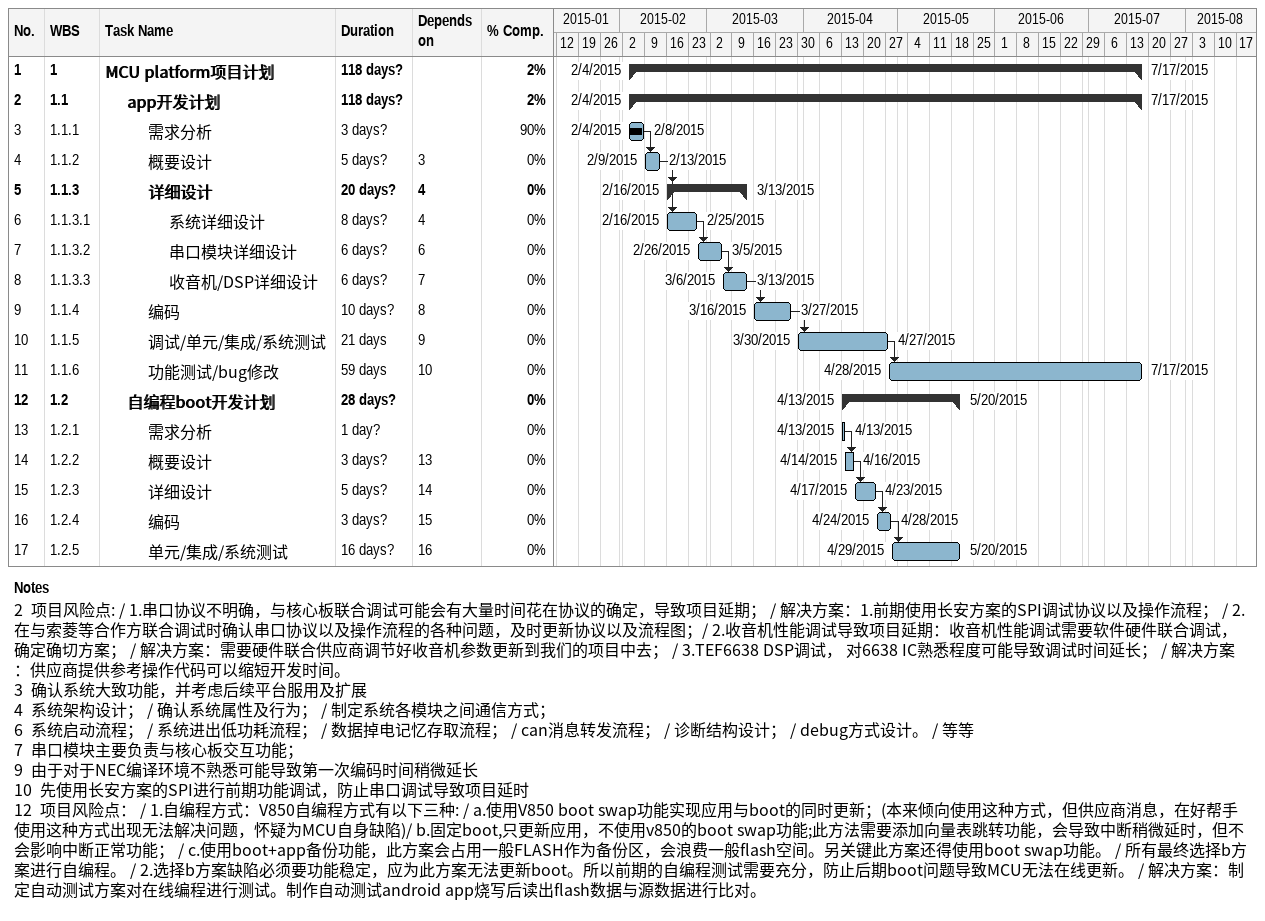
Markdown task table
| ID | WBS | Task | Duration | Start | Finish | Predecessors | % complete |
|---|---|---|---|---|---|---|---|
| 1 | 1 | **MCU platform项目计划** | 118d? | 2015-02-04 | 2015-07-17 |  | 2 |
| 2 | 1.1 | **app开发计划** | 118d? | 2015-02-04 | 2015-07-17 |  | 2 |
| 3 | 1.1.1 | 需求分析 | 3d? | 2015-02-04 | 2015-02-08 |  | 90 |
| 4 | 1.1.2 | 概要设计 | 5d? | 2015-02-09 | 2015-02-13 | 3 | 0 |
| 5 | 1.1.3 | **详细设计** | 20d? | 2015-02-16 | 2015-03-13 | 4 | 0 |
| 6 | 1.1.3.1 | 系统详细设计 | 8d? | 2015-02-16 | 2015-02-25 | 4 | 0 |
| 7 | 1.1.3.2 | 串口模块详细设计 | 6d? | 2015-02-26 | 2015-03-05 | 6 | 0 |
| 8 | 1.1.3.3 | 收音机/DSP详细设计 | 6d? | 2015-03-06 | 2015-03-13 | 7 | 0 |
| 9 | 1.1.4 | 编码 | 10d? | 2015-03-16 | 2015-03-27 | 8 | 0 |
| 10 | 1.1.5 | 调试/单元/集成/系统测试 | 21d | 2015-03-30 | 2015-04-27 | 9 | 0 |
| 11 | 1.1.6 | 功能测试/bug修改 | 59d | 2015-04-28 | 2015-07-17 | 10 | 0 |
| 12 | 1.2 | **自编程boot开发计划** | 28d? | 2015-04-13 | 2015-05-20 |  | 0 |
| 13 | 1.2.1 | 需求分析 | 1d? | 2015-04-13 | 2015-04-13 |  | 0 |
| 14 | 1.2.2 | 概要设计 | 3d? | 2015-04-14 | 2015-04-16 | 13 | 0 |
| 15 | 1.2.3 | 详细设计 | 5d? | 2015-04-17 | 2015-04-23 | 14 | 0 |
| 16 | 1.2.4 | 编码 | 3d? | 2015-04-24 | 2015-04-28 | 15 | 0 |
| 17 | 1.2.5 | 单元/集成/系统测试 | 16d? | 2015-04-29 | 2015-05-20 | 16 | 0 |

Notes
- 2: 项目风险点: / 1.串口协议不明确，与核心板联合调试可能会有大量时间花在协议的确定，导致项目延期； / 解决方案：1.前期使用长安方案的SPI调试协议以及操作流程； / 2.在与索菱等合作方联合调试时确认串口协议以及操作流程的各种问题，及时更新协议以及流程图；/ 2.收音机性能调试导致项目延期：收音机性能调试需要软件硬件联合调试，确定确切方案； / 解决方案：需要硬件联合供应商调节好收音机参数更新到我们的项目中去； / 3.TEF6638 DSP调试， 对6638 IC熟悉程度可能导致调试时间延长； / 解决方案：供应商提供参考操作代码可以缩短开发时间。
- 3: 确认系统大致功能，并考虑后续平台服用及扩展
- 4: 系统架构设计； / 确认系统属性及行为； / 制定系统各模块之间通信方式；
- 6: 系统启动流程； / 系统进出低功耗流程； / 数据掉电记忆存取流程； / can消息转发流程； / 诊断结构设计； / debug方式设计。 / 等等
- 7: 串口模块主要负责与核心板交互功能；
- 9: 由于对于NEC编译环境不熟悉可能导致第一次编码时间稍微延长
- 10: 先使用长安方案的SPI进行前期功能调试，防止串口调试导致项目延时
- 12: 项目风险点： / 1.自编程方式：V850自编程方式有以下三种: / a.使用V850 boot swap功能实现应用与boot的同时更新；(本来倾向使用这种方式，但供应商消息，在好帮手使用这种方式出现无法解决问题，怀疑为MCU自身缺陷)/ b.固定boot,只更新应用，不使用v850的boot swap功能;此方法需要添加向量表跳转功能，会导致中断稍微延时，但不会影响中断正常功能； / c.使用boot+app备份功能，此方案会占用一般FLASH作为备份区，会浪费一般flash空间。另关键此方案还得使用boot swap功能。 / 所有最终选择b方案进行自编程。 / 2.选择b方案缺陷必须要功能稳定，应为此方案无法更新boot。所以前期的自编程测试需要充分，防止后期boot问题导致MCU无法在线更新。 / 解决方案：制定自动测试方案对在线编程进行测试。制作自动测试android app烧写后读出flash数据与源数据进行比对。
